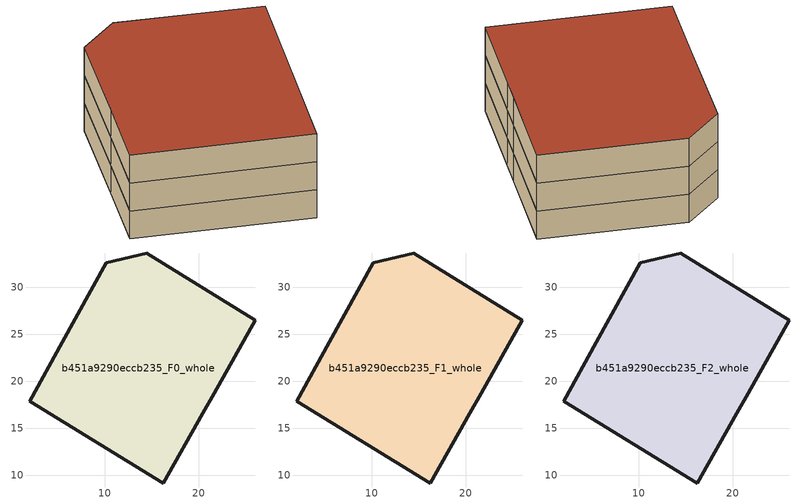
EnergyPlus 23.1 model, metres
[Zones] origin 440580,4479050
b451a9290eccb235_F0_whole
 floor ground (EU_floor_Construction): 26.04,26.52 21.63,18.7 20.41,16.57 16.21,9.17 1.99,17.86 5.47,24.14 10.16,32.63 14.46,33.67 z0
 wall outside (EU_wall_Construction): 1.99,17.86 16.21,9.17 20.41,16.57 21.63,18.7 26.04,26.52 14.46,33.67 10.16,32.63 5.47,24.14 1.99,17.86 z0:3
b451a9290eccb235_F1_whole
 floor to b451a9290eccb235_F0_whole (EU_floor_Construction): 26.04,26.52 21.63,18.7 20.41,16.57 16.21,9.17 1.99,17.86 5.47,24.14 10.16,32.63 14.46,33.67 z3
 wall outside (EU_wall_Construction): 1.99,17.86 16.21,9.17 20.41,16.57 21.63,18.7 26.04,26.52 14.46,33.67 10.16,32.63 5.47,24.14 1.99,17.86 z3:6
b451a9290eccb235_F2_whole
 floor to b451a9290eccb235_F1_whole (EU_floor_Construction): 26.04,26.52 21.63,18.7 20.41,16.57 16.21,9.17 1.99,17.86 5.47,24.14 10.16,32.63 14.46,33.67 z6
 wall outside (EU_wall_Construction): 1.99,17.86 16.21,9.17 20.41,16.57 21.63,18.7 26.04,26.52 14.46,33.67 10.16,32.63 5.47,24.14 1.99,17.86 z6:9
 roof outside (EU_roof_Construction): 20.41,16.57 21.63,18.7 26.04,26.52 14.46,33.67 10.16,32.63 5.47,24.14 1.99,17.86 16.21,9.17 z9
[Building]
EU S2 Campaign: North Axis=0; Terrain=City; Solar Distribution=FullExterior
[Site:Location]
Madrid: Latitude=40.5; Longitude=-3.5; Time Zone=1; Elevation=609
[SizingPeriod:WeatherFileDays]
AnnualSizingPeriod: Begin Month=1; Begin Day of Month=1; End Month=12; End Day of Month=31; Day of Week for Start Day=Monday; Use Weather File Daylight Saving Period=No; Use Weather File Rain and Snow Indicators=No
[MATERIAL]
EU_InternalMass_Material: Roughness=MediumRough; Thickness=0.1; Conductivity=1; Density=1800; Specific Heat=900; Thermal Absorptance=0.9; Solar Absorptance=0.7; Visible Absorptance=0.7
[MATERIAL:NOMASS] Roughness=MediumRough; Thermal Absorptance=0.9; Solar Absorptance=0.7; Visible Absorptance=0.7
Name | Thermal Resistance
EU_wall_NoMass | 1.60022
EU_roof_NoMass | 1.57597
EU_floor_NoMass | 0.470652
[CONSTRUCTION]
EU_wall_Construction: EU_wall_NoMass
EU_roof_Construction: EU_roof_NoMass
EU_floor_Construction: EU_floor_NoMass
EU_InternalMass_Construction: EU_InternalMass_Material
[ZONE] Type=1; Multiplier=1; Ceiling Height=autocalculate; Volume=989.218; Floor Area=autocalculate; Part of Total Floor Area=Yes
b451a9290eccb235_F0_whole; b451a9290eccb235_F1_whole; b451a9290eccb235_F2_whole
[INTERNALMASS] Construction=EU_InternalMass_Construction; Surface Area=329.739
Name | Zone or ZoneList
b451a9290eccb235_F0_whole_EU_InternalMass | b451a9290eccb235_F0_whole
b451a9290eccb235_F1_whole_EU_InternalMass | b451a9290eccb235_F1_whole
b451a9290eccb235_F2_whole_EU_InternalMass | b451a9290eccb235_F2_whole
[OTHEREQUIPMENT] Fuel Type=Electricity; Design Level Calculation Method=Watts/Area; Power per Zone Floor Area=1; Fraction Latent=0; Fraction Radiant=0; Fraction Lost=0; Carbon Dioxide Generation Rate=0; EndUse Subcategory=EU_Step8_InternalGains
Name | Zone or ZoneList or Space or SpaceList | Schedule
EU_Step8_InternalGain_b451a9290eccb235_F0_whole_f000 | b451a9290eccb235_F0_whole | EU_Step8_GainSchedule_b451a9290eccb235_F0_whole_f000
EU_Step8_InternalGain_b451a9290eccb235_F1_whole_f000 | b451a9290eccb235_F1_whole | EU_Step8_GainSchedule_b451a9290eccb235_F1_whole_f000
EU_Step8_InternalGain_b451a9290eccb235_F2_whole_f000 | b451a9290eccb235_F2_whole | EU_Step8_GainSchedule_b451a9290eccb235_F2_whole_f000
[ZONEVENTILATION:DESIGNFLOWRATE] Schedule=EU_AlwaysOn; Design Flow Rate Calculation Method=AirChanges/Hour; Air Changes per Hour=0.480704; Ventilation Type=Natural; Fan Pressure Rise=0; Fan Total Efficiency=1; Constant Term Coefficient=1; Temperature Term Coefficient=0; Velocity Term Coefficient=0; Velocity Squared Term Coefficient=0; Minimum Indoor Temperature=-100; Maximum Indoor Temperature=100; Delta Temperature=-100; Minimum Outdoor Temperature=-100; Maximum Outdoor Temperature=100; Maximum Wind Speed=40
Name | Zone or ZoneList or Space or SpaceList
EU_ConstantAir_b451a9290eccb235_F0_whole | b451a9290eccb235_F0_whole
EU_ConstantAir_b451a9290eccb235_F1_whole | b451a9290eccb235_F1_whole
EU_ConstantAir_b451a9290eccb235_F2_whole | b451a9290eccb235_F2_whole
[HVACTEMPLATE:THERMOSTAT] Constant Heating Setpoint=20; Constant Cooling Setpoint=50
EU_HeatOnly_b451a9290eccb235_F0_whole; EU_HeatOnly_b451a9290eccb235_F1_whole; EU_HeatOnly_b451a9290eccb235_F2_whole
[HVACTEMPLATE:ZONE:IDEALLOADSAIRSYSTEM] System Availability Schedule=EU_AlwaysOn; Maximum Heating Supply Air Temperature=50; Minimum Cooling Supply Air Temperature=13; Maximum Heating Supply Air Humidity Ratio=0.0156; Minimum Cooling Supply Air Humidity Ratio=0.0077; Heating Limit=NoLimit; Cooling Limit=NoLimit; Heating Availability Schedule=EU_AlwaysOn; Cooling Availability Schedule=EU_CoolingOff; Dehumidification Control Type=ConstantSensibleHeatRatio; Cooling Sensible Heat Ratio=0.7; Dehumidification Setpoint=60; Humidification Control Type=None; Humidification Setpoint=30; Outdoor Air Method=None; Outdoor Air Flow Rate per Person=0.00944; Outdoor Air Flow Rate per Zone Floor Area=0; Outdoor Air Flow Rate per Zone=0; Demand Controlled Ventilation Type=None; Outdoor Air Economizer Type=NoEconomizer; Heat Recovery Type=None; Sensible Heat Recovery Effectiveness=0.7; Latent Heat Recovery Effectiveness=0.65
Name | Template Thermostat
b451a9290eccb235_F0_whole | EU_HeatOnly_b451a9290eccb235_F0_whole
b451a9290eccb235_F1_whole | EU_HeatOnly_b451a9290eccb235_F1_whole
b451a9290eccb235_F2_whole | EU_HeatOnly_b451a9290eccb235_F2_whole
[SIZING:ZONE] Zone Cooling Design Supply Air Temperature Input Method=SupplyAirTemperature; Zone Cooling Design Supply Air Temperature=13; Zone Heating Design Supply Air Temperature Input Method=SupplyAirTemperature; Zone Heating Design Supply Air Temperature=50; Zone Cooling Design Supply Air Humidity Ratio=0.008; Zone Heating Design Supply Air Humidity Ratio=0.008; Cooling Design Air Flow Method=DesignDay; Cooling Design Air Flow Rate=0; Cooling Minimum Air Flow per Zone Floor Area=0.000762; Cooling Minimum Air Flow=0; Cooling Minimum Air Flow Fraction=0.2; Heating Design Air Flow Method=DesignDay; Heating Design Air Flow Rate=0; Heating Maximum Air Flow per Zone Floor Area=0.002032; Heating Maximum Air Flow=0.141576; Heating Maximum Air Flow Fraction=0.3; Account for Dedicated Outdoor Air System=No; Dedicated Outdoor Air System Control Strategy=NeutralSupplyAir; Dedicated Outdoor Air Low Setpoint Temperature for Design=autosize; Dedicated Outdoor Air High Setpoint Temperature for Design=autosize; Zone Load Sizing Method=Sensible Load Only No Latent Load; Zone Latent Cooling Design Supply Air Humidity Ratio Input Method=HumidityRatioDifference; Zone Cooling Design Supply Air Humidity Ratio Difference=0.005; Zone Latent Heating Design Supply Air Humidity Ratio Input Method=HumidityRatioDifference; Zone Humidification Design Supply Air Humidity Ratio Difference=0.005
b451a9290eccb235_F0_whole; b451a9290eccb235_F1_whole; b451a9290eccb235_F2_whole
[SCHEDULE:CONSTANT]
Name | Hourly Value
EU_AlwaysOn | 1
EU_CoolingOff | 0
[SCHEDULE:FILE] Column Number=1; Rows to Skip at Top=0; Number of Hours of Data=8760; Column Separator=Comma; Interpolate to Timestep=No; Minutes per Item=60; Adjust Schedule for Daylight Savings=Yes
Name | File
EU_Step8_GainSchedule_b451a9290eccb235_F0_whole_f000 | C:\Users\o_iseri\Desktop\OpenUBEM\openubem\outputs\eu_evidence\EU-11\ES-MAD-BERRUGUETE\idfs\b451a9290eccb235\b451a9290eccb235_F0_whole_f000_gain.csv
EU_Step8_GainSchedule_b451a9290eccb235_F1_whole_f000 | C:\Users\o_iseri\Desktop\OpenUBEM\openubem\outputs\eu_evidence\EU-11\ES-MAD-BERRUGUETE\idfs\b451a9290eccb235\b451a9290eccb235_F1_whole_f000_gain.csv
EU_Step8_GainSchedule_b451a9290eccb235_F2_whole_f000 | C:\Users\o_iseri\Desktop\OpenUBEM\openubem\outputs\eu_evidence\EU-11\ES-MAD-BERRUGUETE\idfs\b451a9290eccb235\b451a9290eccb235_F2_whole_f000_gain.csv
